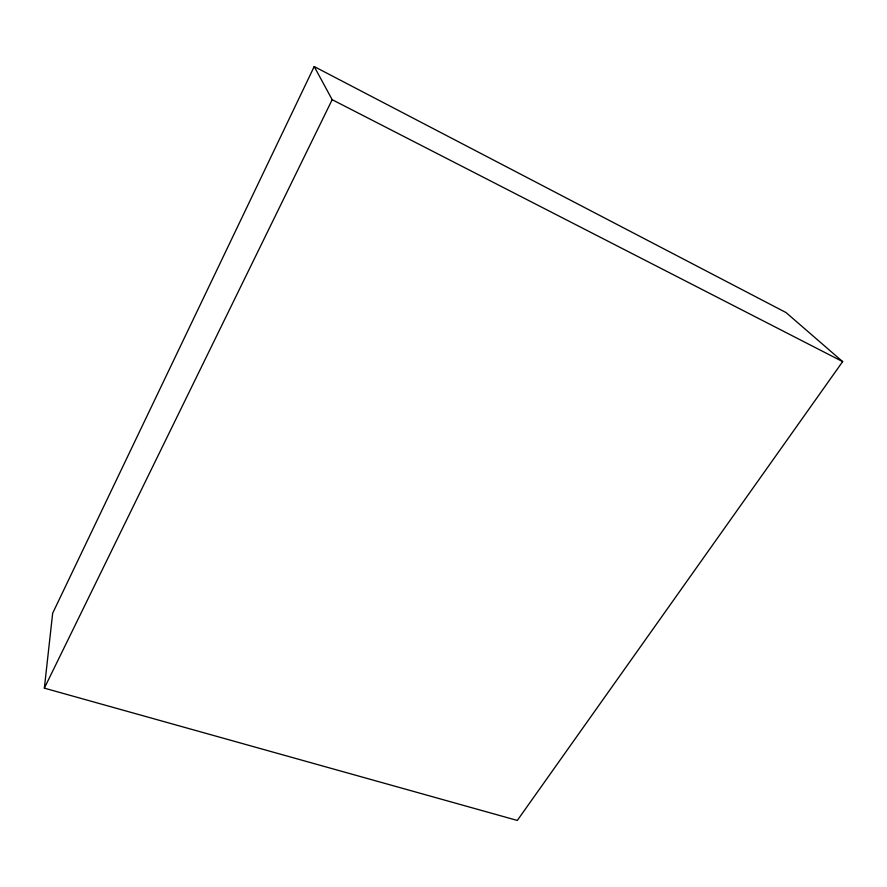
<?xml version="1.0" encoding="UTF-8"?>
<svg xmlns="http://www.w3.org/2000/svg" width="887" height="887" viewBox="0 0 887 887"><rect width="100%" height="100%" fill="white"/><g stroke="black" fill="none" stroke-linecap="round" stroke-linejoin="round"><path stroke-width="1.33" d="M44.35 688.146L52.666 613.205L314.209 66.558L786.059 312.579L842.65 361.608L517.298 820.442L44.35 688.146L332.181 99.688L314.209 66.558M332.181 99.688L842.65 361.608"/></g></svg>
